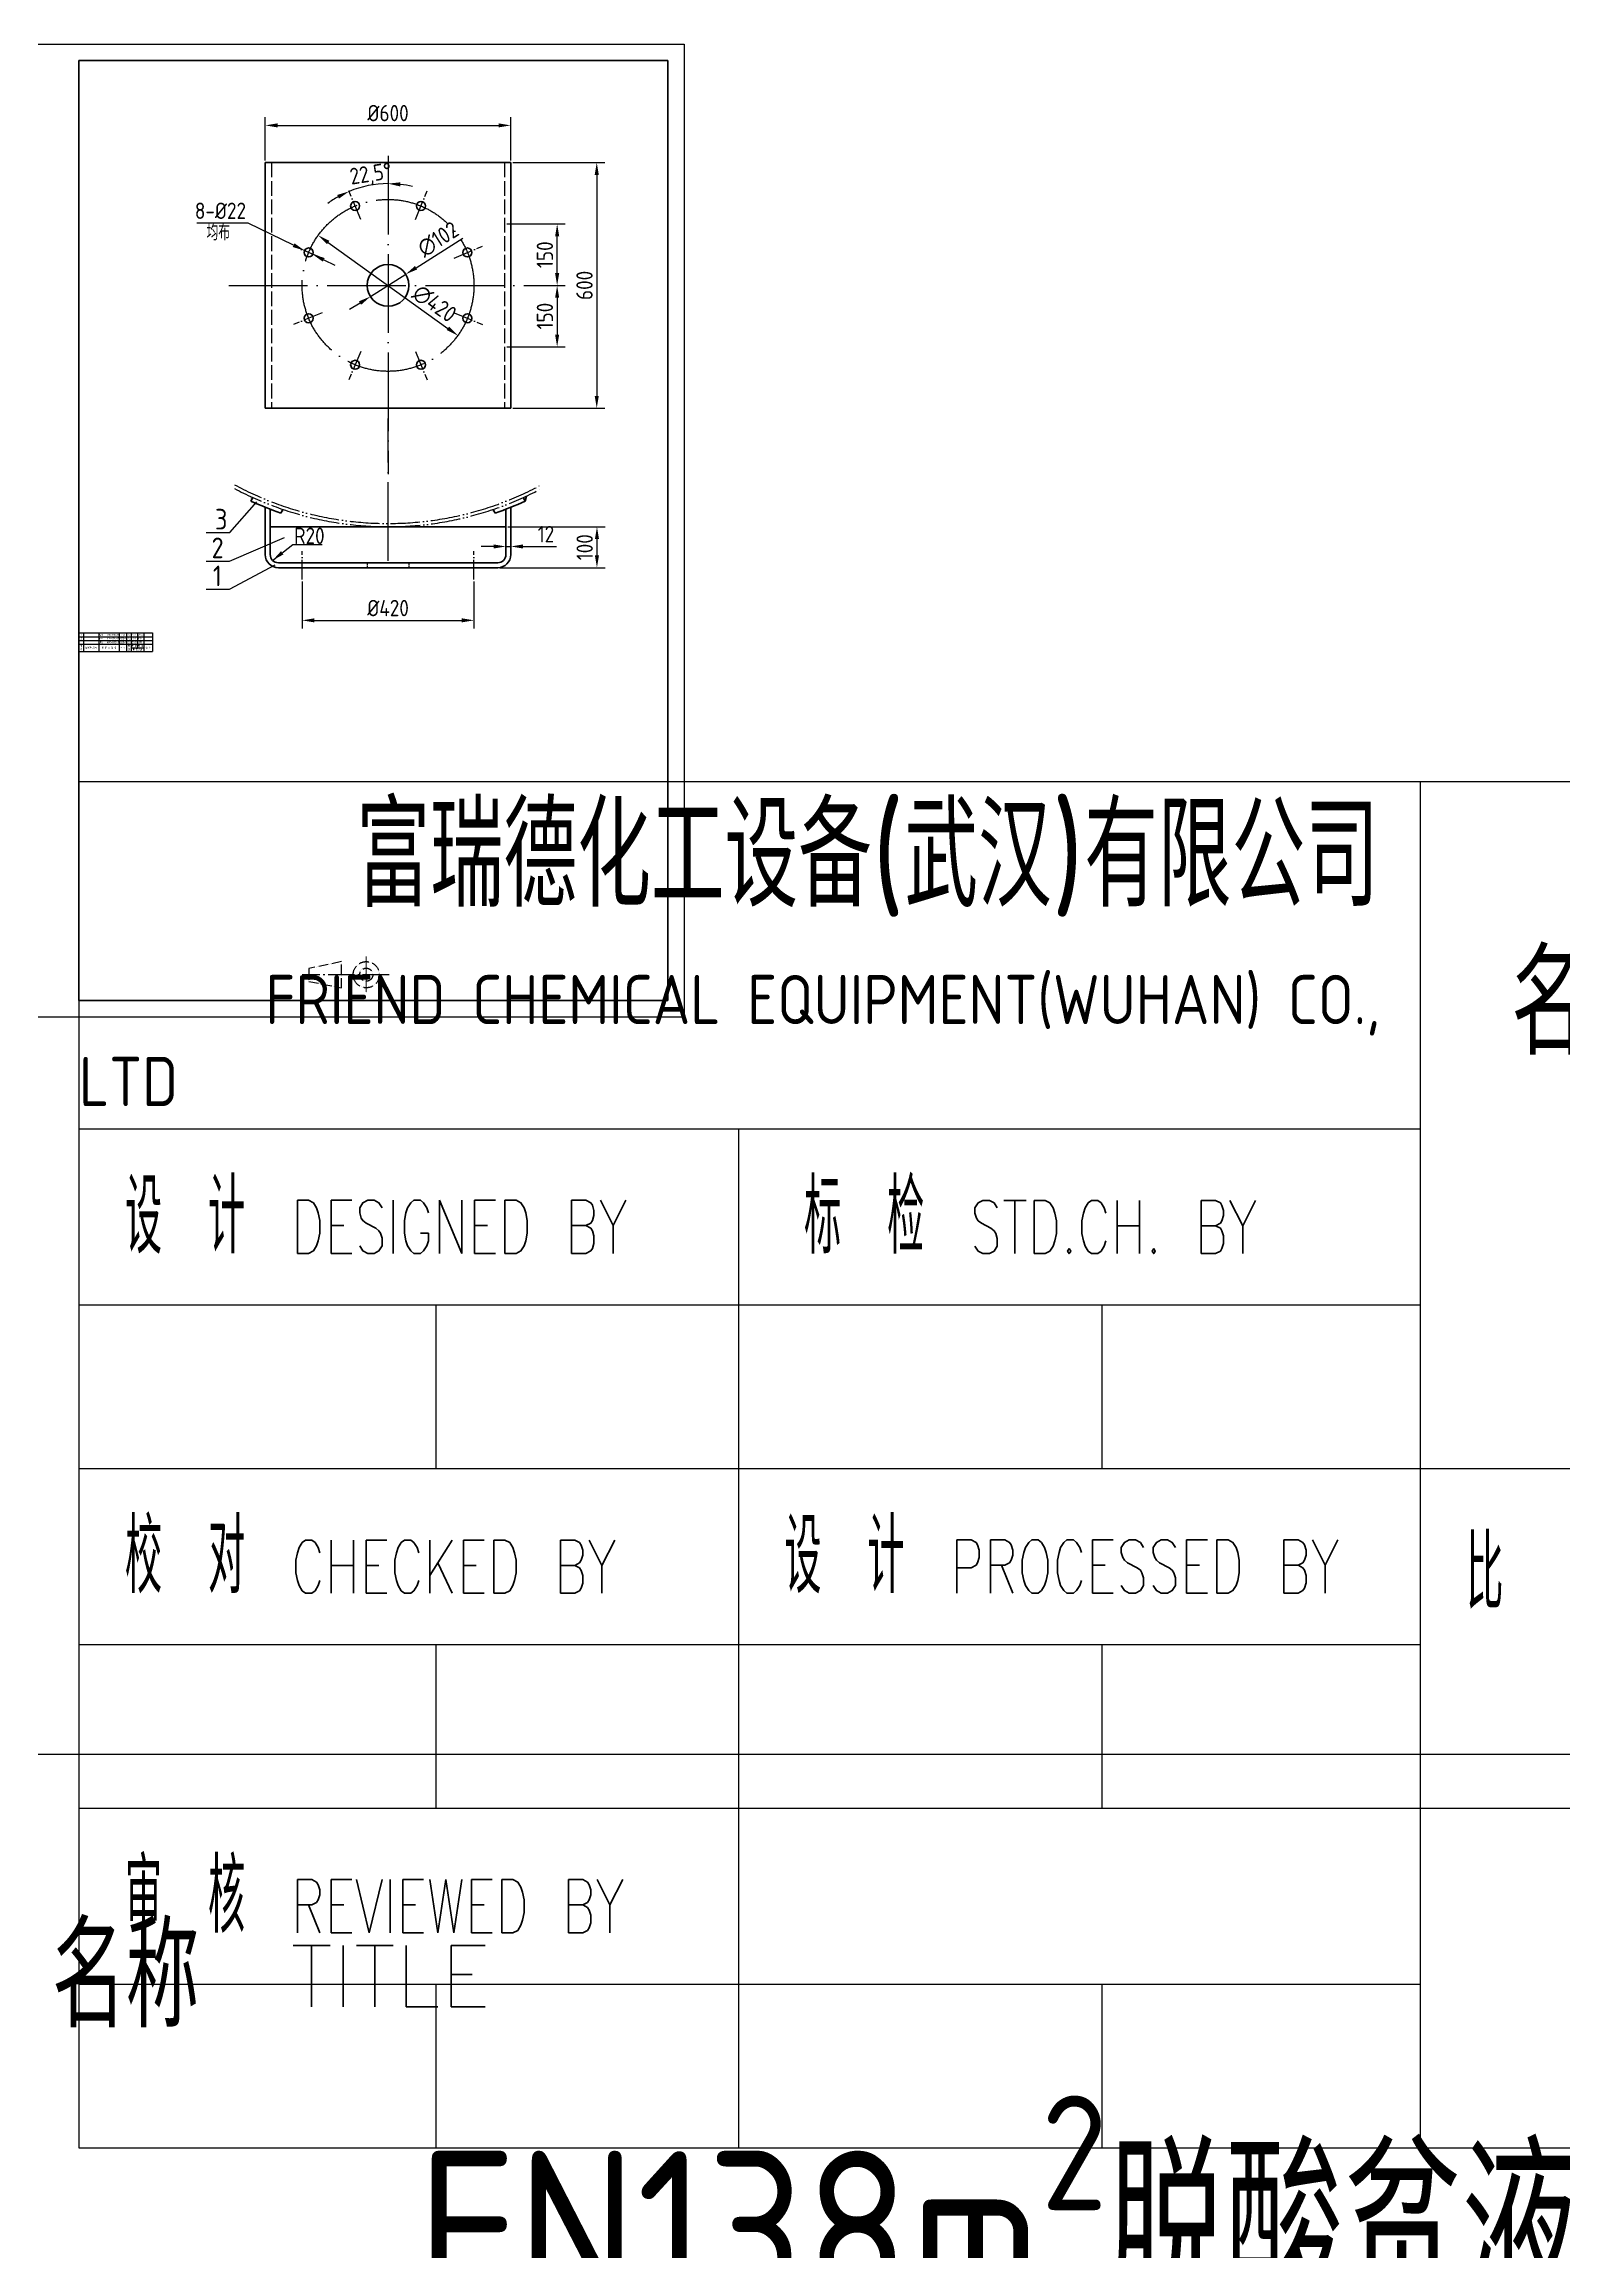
# Model space of a CAD drawing. Header units: millimetres. Extents: x 6220 to 53600, y -8031 to 13822.
# Drawn here: x 25164 to 28878, y -4335 to 1058 of the extents above; entities that cross this region are included whole.
import ezdxf

# ---------------------------------------------------------------- set-up
doc = ezdxf.new("R2010")
doc.units = ezdxf.units.MM
for name, pattern in [('ACAD_ISO02W100', [15, 12, -3]), ('ACAD_ISO04W100', [30, 24, -3, 0, -3]), ('ACAD_ISO05W100', [33, 24, -3, 0, -3, 0, -3])]:
    doc.linetypes.add(name, pattern=pattern)
for name, color, linetype in [('2', 3, 'Continuous'), ('双点画线', 7, 'ACAD_ISO05W100'), ('填充线', 2, 'Continuous'), ('标注线', 1, 'Continuous'), ('虚线', 3, 'ACAD_ISO02W100'), ('轴线', 5, 'ACAD_ISO04W100')]:
    doc.layers.add(name, color=color, linetype=linetype)
for name, color, linetype, lineweight in [('中心线', 2, 'ACAD_ISO02W100', 20), ('粗线', 7, 'Continuous', 40), ('轮廓线', 7, 'Continuous', 40)]:
    doc.layers.add(name, color=color, linetype=linetype, lineweight=lineweight)
doc.styles.add('GB', font='gbenor.shx', dxfattribs={"bigfont": 'gbcbig.shx'})
doc.styles.get("Standard").update_dxf_attribs({"font": 'txt', "bigfont": 'gbcbig.shx'})
doc.styles.add('工程字', font='gbenor.shx', dxfattribs={"bigfont": 'gbcbig.shx'})
doc.dimstyles.new('ISO-25', dxfattribs={"dimtxt": 40, "dimasz": 30, "dimexe": 20, "dimexo": 5, "dimgap": 10, "dimtad": 1, "dimtxsty": 'GB', "dimcen": 2.5, "dimadec": 0, "dimazin": 0, "dimtfac": 1, "dimtmove": 0, "dimatfit": 0, "dimfxl": 0, "dimarcsym": 0})

# ---------------------------------------------------------------- blocks, each defined once
blk = doc.blocks.new('*T25')
at = {"layer": '2', "color": 0, "lineweight": -2}
for p, q in [((0, 0), (871.9, 0)), ((0, 0), (0, -347.4)), ((871.9, 0), (1611.6, 0)), ((1611.6, 0), (2499.6, 0)), ((2499.6, 0), (3278.3, 0)), ((3278.3, 0), (4855.8, 0)), ((3278.3, 0), (3278.3, -347.4)), ((4855.8, 0), (6133.8, 0)), ((6133.8, 0), (6972.7, 0)), ((6972.7, 0), (8156.2, 0)), ((8156.2, 0), (8985.6, 0)), ((8985.6, 0), (8985.6, -347.4)), ((0, -347.4), (0, -597.6)), ((3278.3, -347.4), (3278.3, -597.6)), ((8985.6, -347.4), (8985.6, -597.6)), ((0, -597.6), (0, -847.8)), ((3278.3, -597.6), (3278.3, -847.8)), ((8985.6, -597.6), (8985.6, -847.8)), ((0, -847.8), (871.9, -847.8)), ((0, -847.8), (0, -1277.9)), ((871.9, -847.8), (1611.6, -847.8)), ((1611.6, -847.8), (2499.6, -847.8)), ((1611.6, -847.8), (1611.6, -1277.9)), ((2499.6, -847.8), (3278.3, -847.8)), ((3278.3, -847.8), (3278.3, -1277.9)), ((8985.6, -847.8), (8985.6, -1277.9)), ((0, -1277.9), (871.9, -1277.9)), ((0, -1277.9), (0, -1677.5)), ((871.9, -1277.9), (1611.6, -1277.9)), ((871.9, -1277.9), (871.9, -1677.5)), ((1611.6, -1277.9), (2499.6, -1277.9)), ((1611.6, -1277.9), (1611.6, -1677.5)), ((2499.6, -1277.9), (3278.3, -1277.9)), ((2499.6, -1277.9), (2499.6, -1677.5)), ((3278.3, -1277.9), (3278.3, -1677.5)), ((8985.6, -1277.9), (8985.6, -1677.5)), ((0, -1677.5), (871.9, -1677.5)), ((0, -1677.5), (0, -2107.6)), ((871.9, -1677.5), (1611.6, -1677.5)), ((1611.6, -1677.5), (2499.6, -1677.5)), ((1611.6, -1677.5), (1611.6, -2107.6)), ((2499.6, -1677.5), (3278.3, -1677.5)), ((3278.3, -1677.5), (4855.8, -1677.5)), ((3278.3, -1677.5), (3278.3, -2107.6)), ((4855.8, -1677.5), (6133.8, -1677.5)), ((4855.8, -1677.5), (4855.8, -2107.6)), ((6133.8, -1677.5), (6972.7, -1677.5)), ((6972.7, -1677.5), (8156.2, -1677.5)), ((6972.7, -1677.5), (6972.7, -2107.6)), ((8156.2, -1677.5), (8985.6, -1677.5)), ((8985.6, -1677.5), (8985.6, -2107.6)), ((0, -2107.6), (871.9, -2107.6)), ((0, -2107.6), (0, -2507.2)), ((871.9, -2107.6), (1611.6, -2107.6)), ((871.9, -2107.6), (871.9, -2507.2)), ((1611.6, -2107.6), (2499.6, -2107.6)), ((1611.6, -2107.6), (1611.6, -2507.2)), ((2499.6, -2107.6), (3278.3, -2107.6)), ((2499.6, -2107.6), (2499.6, -2507.2)), ((3278.3, -2107.6), (3278.3, -2507.2)), ((4855.8, -2107.6), (4855.8, -2507.2)), ((6972.7, -2107.6), (6972.7, -2507.2)), ((8985.6, -2107.6), (8985.6, -2507.2)), ((0, -2507.2), (871.9, -2507.2)), ((0, -2507.2), (0, -2937.4)), ((871.9, -2507.2), (1611.6, -2507.2)), ((1611.6, -2507.2), (2499.6, -2507.2)), ((1611.6, -2507.2), (1611.6, -2937.4)), ((2499.6, -2507.2), (3278.3, -2507.2)), ((3278.3, -2507.2), (4855.8, -2507.2)), ((3278.3, -2507.2), (3278.3, -2937.4)), ((4855.8, -2507.2), (6133.8, -2507.2)), ((4855.8, -2507.2), (4855.8, -2937.4)), ((6133.8, -2507.2), (6972.7, -2507.2)), ((6972.7, -2507.2), (8156.2, -2507.2)), ((8156.2, -2507.2), (8985.6, -2507.2)), ((8156.2, -2507.2), (8156.2, -2937.4)), ((8985.6, -2507.2), (8985.6, -2937.4)), ((0, -2937.4), (871.9, -2937.4)), ((0, -2937.4), (0, -3337)), ((871.9, -2937.4), (1611.6, -2937.4)), ((871.9, -2937.4), (871.9, -3337)), ((1611.6, -2937.4), (2499.6, -2937.4)), ((1611.6, -2937.4), (1611.6, -3337)), ((2499.6, -2937.4), (3278.3, -2937.4)), ((2499.6, -2937.4), (2499.6, -3337)), ((3278.3, -2937.4), (3278.3, -3337)), ((4855.8, -2937.4), (4855.8, -3337)), ((8156.2, -2937.4), (8156.2, -3337)), ((8985.6, -2937.4), (8985.6, -3337)), ((0, -3337), (871.9, -3337)), ((871.9, -3337), (1611.6, -3337)), ((1611.6, -3337), (2499.6, -3337)), ((2499.6, -3337), (3278.3, -3337)), ((3278.3, -3337), (4855.8, -3337)), ((4855.8, -3337), (6133.8, -3337)), ((6133.8, -3337), (6972.7, -3337)), ((6972.7, -3337), (8156.2, -3337)), ((8156.2, -3337), (8985.6, -3337))]:
    blk.add_line(p, q, dxfattribs=at)
at = {"layer": '2', "color": 0, "insert": (0.1, -423.9), "char_height": 250, "width": 3278.163, "attachment_point": 4, "style": '工程字'}
blk.add_mtext('     富瑞德化工设备(武汉)有限公司\\P{\\H0.48x;       FRIEND CHEMICAL EQUIPMENT(WUHAN) CO., LTD}', dxfattribs=at)
at = {"layer": '2', "color": 0}
for s, insert, char_height, width, attachment_point in [('\\A1; \\P 名称 {\\H0.6x;TITLE\\P}     {\\Fgbenor|c0;\\H1.6x;FN138m\\H0.7x;\\S2^ ;\\Ftxt,gbcbig|c134;\\H1.429x;脱酸贫液冷却器}', (3278.3, -0.1), 250, 5707.247, 1), ('{\\W0.7; 设 计 \\H0.7222x;DESIGNED BY}', (0.1, -1062.9), 180, 1611.518, 4), (' {\\W0.7;标 检 \\H0.7222x;STD.CH. BY}', (1611.7, -1062.9), 180, 1666.524, 4), ('{\\W0.7; 校 对 \\H0.7222x;CHECKED BY}', (0.1, -1892.6), 180, 1611.518, 4), ('{\\W0.7; 设 计 \\H0.7222x;PROCESSED BY}', (1611.7, -1892.6), 180, 1666.524, 4), ('{\\W0.7; 比  例 \\H0.7222x;SCALE\\P\\H1.538x;     1:8}', (3278.3, -2092.4), 180, 1577.4, 4), ('{\\W0.7; 材  料 \\H0.7222x;MATERLAL\\P\\H1.538x;\\W1;    按图}', (4855.9, -2092.4), 180, 2116.736, 4), ('{\\W0.7; 重  量 \\H0.7222x;WEIGHT  (kg)\\P\\H1.538x;    6102.3 Kg}', (6972.7, -2092.4), 180, 2012.871, 4), ('{\\H0.2778x; }版\\P{\\H0.7222x;  REV.\\P   A}', (8156.3, -2922.1), 180, 829.291, 4), ('{\\W0.7; 审 核 \\H0.7222x;REVIEWED BY}', (0.1, -2722.3), 180, 1611.518, 4), (' {\\W0.7;代  号 \\H0.7222x;DRAWING NO.\\P\\H1.538x;\\W1;     \\W0.7;FCE2007-01}', (4855.9, -2922.1), 180, 3300.317, 4)]:
    blk.add_mtext(s, dxfattribs=dict(at, insert=insert, char_height=char_height, width=width, attachment_point=attachment_point))
blk = doc.blocks.new('*D90')
at = {"layer": 'Defpoints', "color": 0}
for p in [(26304.6, 859.8), (25704.6, 768.9), (26304.6, 768.9)]:
    blk.add_point(p, dxfattribs=at)
at = {"layer": '标注线', "color": 0, "lineweight": -2}
for p, q in [((25704.6, 773.9), (25704.6, 879.8)), ((26304.6, 773.9), (26304.6, 879.8)), ((25734.6, 859.8), (26274.6, 859.8))]:
    blk.add_line(p, q, dxfattribs=at)
at = {"layer": '标注线', "color": 0}
for points in [[(25734.6, 864.8), (25734.6, 854.8), (25704.6, 859.8)], [(26274.6, 864.8), (26274.6, 854.8), (26304.6, 859.8)]]:
    blk.add_solid(points, dxfattribs=at)
at = {"layer": '标注线', "color": 0, "insert": (26004.6, 889.8), "char_height": 40, "attachment_point": 5, "style": 'GB'}
blk.add_mtext('%%c600', dxfattribs=at)
blk = doc.blocks.new('*D91')
at = {"layer": 'Defpoints', "color": 0}
for p in [(26289.6, 618.9), (26417.9, 618.9), (26341.4, 468.9)]:
    blk.add_point(p, dxfattribs=at)
at = {"layer": '标注线', "color": 0, "lineweight": -2}
for p, q in [((26294.6, 618.9), (26437.9, 618.9)), ((26417.9, 498.9), (26417.9, 588.9)), ((26346.4, 468.9), (26437.9, 468.9))]:
    blk.add_line(p, q, dxfattribs=at)
at = {"layer": '标注线', "color": 0}
for points in [[(26412.9, 588.9), (26422.9, 588.9), (26417.9, 618.9)], [(26412.9, 498.9), (26422.9, 498.9), (26417.9, 468.9)]]:
    blk.add_solid(points, dxfattribs=at)
at = {"layer": '标注线', "color": 0, "insert": (26387.9, 543.9), "char_height": 40, "attachment_point": 5, "rotation": 90, "style": 'GB'}
blk.add_mtext('150', dxfattribs=at)
blk = doc.blocks.new('*D89')
at = {"layer": 'Defpoints', "color": 0}
for p in [(26341.4, 468.9), (26289.6, 318.9), (26417.9, 318.9)]:
    blk.add_point(p, dxfattribs=at)
at = {"layer": '标注线', "color": 0, "lineweight": -2}
for p, q in [((26346.4, 468.9), (26437.9, 468.9)), ((26417.9, 438.9), (26417.9, 348.9)), ((26294.6, 318.9), (26437.9, 318.9))]:
    blk.add_line(p, q, dxfattribs=at)
at = {"layer": '标注线', "color": 0}
for points in [[(26412.9, 438.9), (26422.9, 438.9), (26417.9, 468.9)], [(26412.9, 348.9), (26422.9, 348.9), (26417.9, 318.9)]]:
    blk.add_solid(points, dxfattribs=at)
at = {"layer": '标注线', "color": 0, "insert": (26387.9, 393.9), "char_height": 40, "attachment_point": 5, "rotation": 90, "style": 'GB'}
blk.add_mtext('150', dxfattribs=at)
blk = doc.blocks.new('*D92')
at = {"layer": 'Defpoints', "color": 0}
for p in [(26304.6, 768.9), (26304.6, 168.9), (26514.7, 168.9)]:
    blk.add_point(p, dxfattribs=at)
at = {"layer": '标注线', "color": 0, "lineweight": -2}
for p, q in [((26309.6, 768.9), (26534.7, 768.9)), ((26514.7, 738.9), (26514.7, 198.9)), ((26309.6, 168.9), (26534.7, 168.9))]:
    blk.add_line(p, q, dxfattribs=at)
at = {"layer": '标注线', "color": 0}
for points in [[(26509.7, 738.9), (26519.7, 738.9), (26514.7, 768.9)], [(26509.7, 198.9), (26519.7, 198.9), (26514.7, 168.9)]]:
    blk.add_solid(points, dxfattribs=at)
at = {"layer": '标注线', "color": 0, "insert": (26484.7, 468.9), "char_height": 40, "attachment_point": 5, "rotation": 90, "style": 'GB'}
blk.add_mtext('600', dxfattribs=at)
blk = doc.blocks.new('*D93')
at = {"layer": 'Defpoints', "color": 0}
for p in [(25834, 591.3), (26175.2, 346.5)]:
    blk.add_point(p, dxfattribs=at)
at = {"layer": '标注线', "color": 0, "lineweight": -2}
blk.add_line((25858.4, 573.9), (26150.9, 364), dxfattribs=at)
at = {"layer": '标注线', "color": 0}
for points in [[(25861.3, 577.9), (25855.4, 569.8), (25834, 591.3)], [(26153.8, 368.1), (26147.9, 359.9), (26175.2, 346.5)]]:
    blk.add_solid(points, dxfattribs=at)
at = {"layer": '标注线', "color": 0, "insert": (26118.1, 424.4), "char_height": 40, "attachment_point": 5, "rotation": 324.3409, "style": 'GB'}
blk.add_mtext('∅420', dxfattribs=at)
blk = doc.blocks.new('*D94')
at = {"layer": 'Defpoints', "color": 0}
for p in [(26047.7, 496.1), (25961.5, 441.7)]:
    blk.add_point(p, dxfattribs=at)
at = {"layer": '标注线', "color": 0, "lineweight": -2}
for p, q in [((26073.1, 512.1), (26187.6, 584.3)), ((25961.5, 441.7), (26047.7, 496.1)), ((25936.1, 425.7), (25910.7, 409.7))]:
    blk.add_line(p, q, dxfattribs=at)
at = {"layer": '标注线', "color": 0}
for points in [[(26070.5, 516.3), (26075.8, 507.9), (26047.7, 496.1)], [(25933.4, 430), (25938.7, 421.5), (25961.5, 441.7)]]:
    blk.add_solid(points, dxfattribs=at)
at = {"layer": '标注线', "color": 0, "insert": (26127.1, 581.6), "char_height": 40, "attachment_point": 5, "rotation": 32.2264, "style": 'GB'}
blk.add_mtext('∅102', dxfattribs=at)
blk = doc.blocks.new('*D95')
at = {"layer": 'Defpoints', "color": 0}
for p in [(25800.7, 554.1), (25820.5, 544.5)]:
    blk.add_point(p, dxfattribs=at)
at = {"layer": '标注线', "color": 0, "lineweight": -2}
for p, q in [((25662.7, 621.2), (25537.4, 621.2)), ((25773.7, 567.2), (25662.7, 621.2)), ((25820.5, 544.5), (25800.7, 554.1)), ((25847.5, 531.4), (25874.4, 518.2))]:
    blk.add_line(p, q, dxfattribs=at)
at = {"layer": '标注线', "color": 0}
for points in [[(25775.9, 571.7), (25771.5, 562.7), (25800.7, 554.1)], [(25849.6, 535.9), (25845.3, 526.9), (25820.5, 544.5)]]:
    blk.add_solid(points, dxfattribs=at)
at = {"layer": '标注线', "color": 0, "insert": (25595, 651.2), "char_height": 40, "attachment_point": 5, "style": 'GB'}
blk.add_mtext('8-%%c22', dxfattribs=at)
blk = doc.blocks.new('*D97')
at = {"layer": 'Defpoints', "color": 0}
for p in [(26292.6, -168.8), (26304.6, -168.8), (26304.6, -168.8)]:
    blk.add_point(p, dxfattribs=at)
at = {"layer": '标注线', "color": 0, "lineweight": -2}
for p, q in [((26292.6, -163.8), (26292.6, -148.8)), ((26304.6, -163.8), (26304.6, -148.8)), ((26262.6, -168.8), (26232.6, -168.8)), ((26292.6, -168.8), (26304.6, -168.8)), ((26334.6, -168.8), (26416.6, -168.8))]:
    blk.add_line(p, q, dxfattribs=at)
at = {"layer": '标注线', "color": 0}
for points in [[(26262.6, -163.8), (26262.6, -173.8), (26292.6, -168.8)], [(26334.6, -163.8), (26334.6, -173.8), (26304.6, -168.8)]]:
    blk.add_solid(points, dxfattribs=at)
at = {"layer": '标注线', "color": 0, "insert": (26390.6, -138.8), "char_height": 40, "attachment_point": 5, "style": 'GB'}
blk.add_mtext('12', dxfattribs=at)
blk = doc.blocks.new('*D98')
at = {"layer": 'Defpoints', "color": 0}
for p in [(26292.6, -120.7), (26272.6, -220.7), (26515.2, -220.7)]:
    blk.add_point(p, dxfattribs=at)
at = {"layer": '标注线', "color": 0, "lineweight": -2}
for p, q in [((26297.6, -120.7), (26535.2, -120.7)), ((26515.2, -150.7), (26515.2, -190.7)), ((26277.6, -220.7), (26535.2, -220.7))]:
    blk.add_line(p, q, dxfattribs=at)
at = {"layer": '标注线', "color": 0}
for points in [[(26510.2, -150.7), (26520.2, -150.7), (26515.2, -120.7)], [(26510.2, -190.7), (26520.2, -190.7), (26515.2, -220.7)]]:
    blk.add_solid(points, dxfattribs=at)
at = {"layer": '标注线', "color": 0, "insert": (26485.2, -170.7), "char_height": 40, "attachment_point": 5, "rotation": 90, "style": 'GB'}
blk.add_mtext('100', dxfattribs=at)
blk = doc.blocks.new('*D99')
at = {"layer": 'Defpoints', "color": 0}
for p in [(25794.6, -249.7), (26214.6, -249.7), (26214.6, -349.3)]:
    blk.add_point(p, dxfattribs=at)
at = {"layer": '标注线', "color": 0, "lineweight": -2}
for p, q in [((25794.6, -254.7), (25794.6, -369.3)), ((26214.6, -254.7), (26214.6, -369.3)), ((25824.6, -349.3), (26184.6, -349.3))]:
    blk.add_line(p, q, dxfattribs=at)
at = {"layer": '标注线', "color": 0}
for points in [[(25824.6, -344.3), (25824.6, -354.3), (25794.6, -349.3)], [(26184.6, -344.3), (26184.6, -354.3), (26214.6, -349.3)]]:
    blk.add_solid(points, dxfattribs=at)
at = {"layer": '标注线', "color": 0, "insert": (26004.6, -319.3), "char_height": 40, "attachment_point": 5, "style": 'GB'}
blk.add_mtext('%%C420', dxfattribs=at)
blk = doc.blocks.new('*D100')
at = {"layer": 'Defpoints', "color": 0}
for p in [(26004.6, 785.2), (25940.3, 709), (25909, 699.7), (25937.8, 630.3), (26004.6, 7.5)]:
    blk.add_point(p, dxfattribs=at)
at = {"layer": '标注线', "color": 0, "lineweight": -2}
for start, end in [(90, 112.5), (76.1604, 83.0802), (119.4198, 126.3396)]:
    blk.add_arc((26004.6, 468.9), 248.6, start, end, dxfattribs=at)
at = {"layer": '标注线', "color": 0}
for points in [[(26034.2, 710.7), (26034.8, 720.7), (26004.6, 717.5)], [(25880.3, 689.9), (25884.7, 680.9), (25909.5, 698.6)]]:
    blk.add_solid(points, dxfattribs=at)
at = {"layer": '标注线', "color": 0, "insert": (25962.9, 737.8), "char_height": 40, "attachment_point": 5, "rotation": 8.8185, "style": 'GB'}
blk.add_mtext('22,5°', dxfattribs=at)
blk = doc.blocks.new('*T101')
at = {"layer": '2', "color": 0, "lineweight": -2}
for p, q in [((0, 0), (11.2, 0)), ((0, 0), (0, -9.2)), ((11.2, 0), (48.4, 0)), ((11.2, 0), (11.2, -9.2)), ((48.4, 0), (98.4, 0)), ((48.4, 0), (48.4, -9.2)), ((98.4, 0), (116.5, 0)), ((98.4, 0), (98.4, -9.2)), ((116.5, 0), (127.7, 0)), ((116.5, 0), (116.5, -9.2)), ((127.7, 0), (143, 0)), ((127.7, 0), (127.7, -9.2)), ((143, 0), (158.2, 0)), ((143, 0), (143, -9.2)), ((158.2, 0), (179.9, 0)), ((158.2, 0), (158.2, -9.2)), ((179.9, 0), (179.9, -9.2)), ((0, -9.2), (11.2, -9.2)), ((0, -9.2), (0, -18.4)), ((0, -18.4), (11.2, -18.4)), ((0, -18.4), (0, -27.4)), ((0, -27.4), (11.2, -27.4)), ((0, -27.4), (0, -36.4)), ((0, -36.4), (0, -45.4)), ((0, -45.4), (11.2, -45.4)), ((11.2, -9.2), (48.4, -9.2)), ((11.2, -9.2), (11.2, -18.4)), ((11.2, -18.4), (48.4, -18.4)), ((11.2, -18.4), (11.2, -27.4)), ((11.2, -27.4), (48.4, -27.4)), ((11.2, -27.4), (11.2, -36.4)), ((11.2, -36.4), (11.2, -45.4)), ((11.2, -45.4), (48.4, -45.4)), ((48.4, -9.2), (98.4, -9.2)), ((48.4, -9.2), (48.4, -18.4)), ((48.4, -18.4), (98.4, -18.4)), ((48.4, -18.4), (48.4, -27.4)), ((48.4, -27.4), (98.4, -27.4)), ((48.4, -27.4), (48.4, -36.4)), ((48.4, -36.4), (48.4, -45.4)), ((48.4, -45.4), (98.4, -45.4)), ((98.4, -9.2), (116.5, -9.2)), ((98.4, -9.2), (98.4, -18.4)), ((98.4, -18.4), (116.5, -18.4)), ((98.4, -18.4), (98.4, -27.4)), ((98.4, -27.4), (116.5, -27.4)), ((98.4, -27.4), (98.4, -36.4)), ((98.4, -36.4), (98.4, -45.4)), ((98.4, -45.4), (116.5, -45.4)), ((116.5, -9.2), (127.7, -9.2)), ((116.5, -9.2), (116.5, -18.4)), ((116.5, -18.4), (127.7, -18.4)), ((116.5, -18.4), (116.5, -27.4)), ((116.5, -27.4), (127.7, -27.4)), ((116.5, -27.4), (116.5, -36.4)), ((116.5, -36.4), (116.5, -45.4)), ((116.5, -45.4), (127.7, -45.4)), ((127.7, -9.2), (143, -9.2)), ((127.7, -9.2), (127.7, -18.4)), ((127.7, -18.4), (143, -18.4)), ((127.7, -18.4), (127.7, -27.4)), ((127.7, -27.4), (143, -27.4)), ((127.7, -27.4), (127.7, -36.4)), ((127.7, -36.4), (143, -36.4)), ((127.7, -36.4), (127.7, -45.4)), ((127.7, -45.4), (143, -45.4)), ((143, -9.2), (158.2, -9.2)), ((143, -9.2), (143, -18.4)), ((143, -18.4), (158.2, -18.4)), ((143, -18.4), (143, -27.4)), ((143, -27.4), (158.2, -27.4)), ((143, -27.4), (143, -36.4)), ((143, -36.4), (158.2, -36.4)), ((143, -45.4), (158.2, -45.4)), ((158.2, -9.2), (179.9, -9.2)), ((158.2, -9.2), (158.2, -18.4)), ((158.2, -18.4), (179.9, -18.4)), ((158.2, -18.4), (158.2, -27.4)), ((158.2, -27.4), (179.9, -27.4)), ((158.2, -27.4), (158.2, -36.4)), ((158.2, -36.4), (158.2, -45.4)), ((158.2, -45.4), (179.9, -45.4)), ((179.9, -9.2), (179.9, -18.4)), ((179.9, -18.4), (179.9, -27.4)), ((179.9, -27.4), (179.9, -36.4)), ((179.9, -36.4), (179.9, -45.4))]:
    blk.add_line(p, q, dxfattribs=at)
at = {"layer": '2', "color": 0, "char_height": 4.5, "style": 'GB'}
for s, insert, width, attachment_point in [('件\\P号', (5.6, -36.4), 8.23, 5), ('3', (5.6, -4.6), 8.23, 5), ('2', (5.6, -13.8), 8.23, 5), ('1', (5.6, -22.9), 8.23, 5), ('图号或标准号', (29.8, -36.4), 34.172, 5), ('腹板   700{\\Fgbenor|c0;×100×10}', (49.9, -4.6), 46.962, 4), ('钢板   575{\\Fgbenor|c0;×85×12}', (49.9, -13.8), 46.962, 4), ('腹板   600{\\Fgbenor|c0;×895×12}', (49.9, -22.9), 46.962, 4), ('名 称 及 规 格', (73.4, -36.4), 46.962, 5), ('{\\W0.8;Q235-A}', (107.4, -13.8), 15.131, 5), ('{\\W0.8;Q235-A}', (107.4, -22.9), 15.131, 5), ('316L', (107.4, -4.6), 15.131, 5), ('材 料', (107.4, -36.4), 15.131, 5), ('数量', (122.1, -36.4), 8.23, 5), ('4', (122.1, -4.6), 8.23, 5), ('4', (122.1, -13.8), 8.23, 5), ('2', (122.1, -22.9), 8.23, 5), ('50.5', (135.3, -22.9), 12.227, 5), ('单 重', (135.3, -31.9), 12.227, 5), ('4.6', (135.3, -13.8), 12.227, 5), ('5.6', (135.3, -4.6), 12.227, 5), ('重 量(Kg)', (143, -40.9), 27.455, 5), ('22.4', (150.6, -4.6), 12.227, 5), ('总 重', (150.6, -31.9), 12.227, 5), ('18.4', (150.6, -13.8), 12.227, 5), ('101', (150.6, -22.9), 12.227, 5), ('备 注', (169, -36.4), 18.707, 5)]:
    blk.add_mtext(s, dxfattribs=dict(at, insert=insert, width=width, attachment_point=attachment_point))
blk = doc.blocks.new('*T105')
at = {"layer": '2', "color": 0, "lineweight": -2}
for p, q in [((0, 0), (871.9, 0)), ((0, 0), (0, -347.4)), ((871.9, 0), (1611.6, 0)), ((1611.6, 0), (2499.6, 0)), ((2499.6, 0), (3278.3, 0)), ((3278.3, 0), (4855.8, 0)), ((3278.3, 0), (3278.3, -347.4)), ((4855.8, 0), (6133.8, 0)), ((6133.8, 0), (6972.7, 0)), ((6972.7, 0), (8156.2, 0)), ((8156.2, 0), (8985.6, 0)), ((8985.6, 0), (8985.6, -347.4)), ((0, -347.4), (0, -597.6)), ((3278.3, -347.4), (3278.3, -597.6)), ((8985.6, -347.4), (8985.6, -597.6)), ((0, -597.6), (0, -847.8)), ((3278.3, -597.6), (3278.3, -847.8)), ((8985.6, -597.6), (8985.6, -847.8)), ((0, -847.8), (871.9, -847.8)), ((0, -847.8), (0, -1277.9)), ((871.9, -847.8), (1611.6, -847.8)), ((1611.6, -847.8), (2499.6, -847.8)), ((1611.6, -847.8), (1611.6, -1277.9)), ((2499.6, -847.8), (3278.3, -847.8)), ((3278.3, -847.8), (3278.3, -1277.9)), ((8985.6, -847.8), (8985.6, -1277.9)), ((0, -1277.9), (871.9, -1277.9)), ((0, -1277.9), (0, -1677.5)), ((871.9, -1277.9), (1611.6, -1277.9)), ((871.9, -1277.9), (871.9, -1677.5)), ((1611.6, -1277.9), (2499.6, -1277.9)), ((1611.6, -1277.9), (1611.6, -1677.5)), ((2499.6, -1277.9), (3278.3, -1277.9)), ((2499.6, -1277.9), (2499.6, -1677.5)), ((3278.3, -1277.9), (3278.3, -1677.5)), ((8985.6, -1277.9), (8985.6, -1677.5)), ((0, -1677.5), (871.9, -1677.5)), ((0, -1677.5), (0, -2107.6)), ((871.9, -1677.5), (1611.6, -1677.5)), ((1611.6, -1677.5), (2499.6, -1677.5)), ((1611.6, -1677.5), (1611.6, -2107.6)), ((2499.6, -1677.5), (3278.3, -1677.5)), ((3278.3, -1677.5), (4855.8, -1677.5)), ((3278.3, -1677.5), (3278.3, -2107.6)), ((4855.8, -1677.5), (6133.8, -1677.5)), ((4855.8, -1677.5), (4855.8, -2107.6)), ((6133.8, -1677.5), (6972.7, -1677.5)), ((6972.7, -1677.5), (8156.2, -1677.5)), ((6972.7, -1677.5), (6972.7, -2107.6)), ((8156.2, -1677.5), (8985.6, -1677.5)), ((8985.6, -1677.5), (8985.6, -2107.6)), ((0, -2107.6), (871.9, -2107.6)), ((0, -2107.6), (0, -2507.2)), ((871.9, -2107.6), (1611.6, -2107.6)), ((871.9, -2107.6), (871.9, -2507.2)), ((1611.6, -2107.6), (2499.6, -2107.6)), ((1611.6, -2107.6), (1611.6, -2507.2)), ((2499.6, -2107.6), (3278.3, -2107.6)), ((2499.6, -2107.6), (2499.6, -2507.2)), ((3278.3, -2107.6), (3278.3, -2507.2)), ((4855.8, -2107.6), (4855.8, -2507.2)), ((6972.7, -2107.6), (6972.7, -2507.2)), ((8985.6, -2107.6), (8985.6, -2507.2)), ((0, -2507.2), (871.9, -2507.2)), ((0, -2507.2), (0, -2937.4)), ((871.9, -2507.2), (1611.6, -2507.2)), ((1611.6, -2507.2), (2499.6, -2507.2)), ((1611.6, -2507.2), (1611.6, -2937.4)), ((2499.6, -2507.2), (3278.3, -2507.2)), ((3278.3, -2507.2), (4855.8, -2507.2)), ((3278.3, -2507.2), (3278.3, -2937.4)), ((4855.8, -2507.2), (6133.8, -2507.2)), ((4855.8, -2507.2), (4855.8, -2937.4)), ((6133.8, -2507.2), (6972.7, -2507.2)), ((6972.7, -2507.2), (8156.2, -2507.2)), ((8156.2, -2507.2), (8985.6, -2507.2)), ((8156.2, -2507.2), (8156.2, -2937.4)), ((8985.6, -2507.2), (8985.6, -2937.4)), ((0, -2937.4), (871.9, -2937.4)), ((0, -2937.4), (0, -3337)), ((871.9, -2937.4), (1611.6, -2937.4)), ((871.9, -2937.4), (871.9, -3337)), ((1611.6, -2937.4), (2499.6, -2937.4)), ((1611.6, -2937.4), (1611.6, -3337)), ((2499.6, -2937.4), (3278.3, -2937.4)), ((2499.6, -2937.4), (2499.6, -3337)), ((3278.3, -2937.4), (3278.3, -3337)), ((4855.8, -2937.4), (4855.8, -3337)), ((8156.2, -2937.4), (8156.2, -3337)), ((8985.6, -2937.4), (8985.6, -3337)), ((0, -3337), (871.9, -3337)), ((871.9, -3337), (1611.6, -3337)), ((1611.6, -3337), (2499.6, -3337)), ((2499.6, -3337), (3278.3, -3337)), ((3278.3, -3337), (4855.8, -3337)), ((4855.8, -3337), (6133.8, -3337)), ((6133.8, -3337), (6972.7, -3337)), ((6972.7, -3337), (8156.2, -3337)), ((8156.2, -3337), (8985.6, -3337))]:
    blk.add_line(p, q, dxfattribs=at)
at = {"layer": '2', "color": 0, "insert": (0.1, -423.9), "char_height": 250, "width": 3278.163, "attachment_point": 4, "style": '工程字'}
blk.add_mtext('     富瑞德化工设备(武汉)有限公司\\P{\\H0.48x;       FRIEND CHEMICAL EQUIPMENT(WUHAN) CO., LTD}', dxfattribs=at)
at = {"layer": '2', "color": 0}
for s, insert, char_height, width, attachment_point in [(' \\P 名称 {\\H0.6x;TITLE\\P}        {\\H1.6x;支撑板与腹板}', (3278.3, -0.1), 250, 5707.247, 1), ('{\\W0.7; 设 计 \\H0.7222x;DESIGNED BY}', (0.1, -1062.9), 180, 1611.518, 4), (' {\\W0.7;标 检 \\H0.7222x;STD.CH. BY}', (1611.7, -1062.9), 180, 1666.524, 4), ('{\\W0.7; 校 对 \\H0.7222x;CHECKED BY}', (0.1, -1892.6), 180, 1611.518, 4), ('{\\W0.7; 设 计 \\H0.7222x;PROCESSED BY}', (1611.7, -1892.6), 180, 1666.524, 4), ('{\\W0.7; 比  例 \\H0.7222x;SCALE\\P\\H1.538x;     1:8}', (3278.3, -2092.4), 180, 1577.4, 4), ('{\\W0.7; 材  料 \\H0.7222x;MATERLAL\\P\\H1.538x;\\W1;    按图}', (4855.9, -2092.4), 180, 2116.736, 4), ('{\\W0.7; 重  量 \\H0.7222x;WEIGHT  (kg)\\P\\H1.538x;    141.8 Kg}', (6972.7, -2092.4), 180, 2012.871, 4), ('{\\H0.2778x; }版\\P{\\H0.7222x;  REV.\\P   A}', (8156.3, -2922.1), 180, 829.291, 4), ('{\\W0.7; 审 核 \\H0.7222x;REVIEWED BY}', (0.1, -2722.3), 180, 1611.518, 4), (' {\\W0.7;代  号 \\H0.7222x;DRAWING NO.\\P\\H1.538x;\\W1;     \\W0.7;FCE2007-01-1}', (4855.9, -2922.1), 180, 3300.317, 4)]:
    blk.add_mtext(s, dxfattribs=dict(at, insert=insert, char_height=char_height, width=width, attachment_point=attachment_point))

msp = doc.modelspace()

# ---------------------------------------------------------------- hatches: boundary and pattern name
at = {"layer": '粗线'}
h = msp.add_hatch(color=256, dxfattribs=at)
h.paths.add_polyline_path([(25704.427, -72.788), (25704.427, -80.181), (25699.711, -70.89, 0.00156917)])
h.paths.add_polyline_path([(25723.33, -80.052), (25716.427, -84.023), (25716.427, -77.462, 0.00227556)])
h.paths.add_polyline_path([(25755.451, -80.662), (25742.661, -86.928), (25747.273, -77.935, 0.00269412)])
h.paths.add_polyline_path([(25673.942, -48.938), (25669.374, -57.846), (25666.603, -45.564, 0.00252433)])
h = msp.add_hatch(color=256, dxfattribs=at)
h.paths.add_polyline_path([(26304.774, -72.788), (26304.774, -80.181), (26309.491, -70.89, -0.00156917)])
h.paths.add_polyline_path([(26285.871, -80.052), (26292.774, -84.023), (26292.774, -77.462, -0.00227556)])
h.paths.add_polyline_path([(26253.75, -80.662), (26266.541, -86.928), (26261.928, -77.935, -0.00269412)])
h.paths.add_polyline_path([(26335.259, -48.938), (26339.827, -57.846), (26342.598, -45.564, -0.00252433)])

# ---------------------------------------------------------------- linework, layer by layer
at = {"layer": '2'}
for p, q in [((23368.306, 1058.225), (26728.306, 1058.225)), ((26728.306, 1058.225), (26728.306, -1317.775)), ((25249.198, -1277.775), (26688.306, -1277.775)), ((25249.198, -1277.775), (26688.306, -1277.775)), ((23368.306, -1317.775), (26728.306, -1317.775))]:
    msp.add_line(p, q, dxfattribs=at)
at = {"layer": '中心线', "ltscale": 0.03}
msp.add_line((25951.172, -1170.286), (25951.172, -1257.564), dxfattribs=at)
at = {"layer": '双点画线'}
for p, q in [((25890.991, -1182.945), (25811.141, -1200.021)), ((25890.851, -1247.147), (25890.851, -1183.549)), ((25811.141, -1200.021), (25811.141, -1231.133)), ((25811.141, -1231.133), (25890.851, -1247.147))]:
    msp.add_line(p, q, dxfattribs=at)
for radius in [32, 16]:
    msp.add_circle((25951.355, -1214.945), radius, dxfattribs=at)
at = {"layer": '双点画线', "ltscale": 3}
for radius, start, end in [(792, 241.725154, 298.274846), (800, 242.032892, 297.967108)]:
    msp.add_arc((26004.601, 679.345), radius, start, end, dxfattribs=at)
at = {"layer": '填充线', "ltscale": 3.5}
for p, q in [((25795.069, -1214.73), (25838.102, -1214.73)), ((25846.102, -1214.73), (25850.102, -1214.73)), ((25930.526, -1214.73), (25934.526, -1214.73))]:
    msp.add_line(p, q, dxfattribs=at)
at = {"layer": '填充线'}
for p, q in [((25858.102, -1214.73), (25922.526, -1214.73)), ((25942.526, -1214.73), (26006.949, -1214.73)), ((25951.119, -1216.755), (25951.119, -1212.704))]:
    msp.add_line(p, q, dxfattribs=at)
at = {"layer": '标注线'}
for p, q in [((25617.671, -134.817), (25683.795, -59.672)), ((25559.97, -134.817), (25617.671, -134.817)), ((25617.444, -204.836), (25751.257, -146.609)), ((25559.743, -204.836), (25617.444, -204.836)), ((25617.444, -273.127), (25728.883, -213.691)), ((25771.819, -163.961), (25843.494, -163.961)), ((25559.743, -273.127), (25617.444, -273.127))]:
    msp.add_line(p, q, dxfattribs=at)
at = {"layer": '粗线'}
for p, q in [((25704.601, 768.925), (25704.601, 168.925)), ((25704.601, 768.925), (26304.601, 768.925)), ((26304.601, 768.925), (26304.601, 168.925)), ((25704.601, 168.925), (26304.601, 168.925)), ((25669.547, -58.109), (25674.116, -49.201)), ((26339.654, -58.109), (26335.085, -49.201)), ((26339.827, -57.846), (26342.598, -45.564)), ((25704.601, -73.051), (25704.601, -188.655)), ((25716.601, -188.655), (25716.601, -77.725)), ((25742.834, -87.191), (25747.403, -78.283)), ((26266.367, -87.191), (26261.799, -78.283)), ((26292.601, -188.655), (26292.601, -77.725)), ((26304.601, -73.051), (26304.601, -188.655)), ((25716.601, -120.655), (26292.601, -120.655)), ((25736.601, -208.655), (26272.601, -208.655)), ((25736.601, -220.655), (26272.601, -220.655))]:
    msp.add_line(p, q, dxfattribs=at)
for centre, radius in [((25924.237, 662.939), 11), ((26084.964, 662.939), 11), ((25810.586, 549.288), 11), ((26198.615, 549.288), 11), ((26004.601, 468.925), 51), ((25810.586, 388.561), 11), ((26198.615, 388.561), 11), ((25924.237, 274.91), 11), ((26084.964, 274.91), 11)]:
    msp.add_circle(centre, radius, dxfattribs=at)
for centre, radius, start, end in [((26004.601, 679.345), 810, 245.565902, 251.145336), ((26004.601, 679.345), 810, 288.854664, 294.434098), ((25736.601, -188.655), 32, 180, 270), ((25736.601, -188.655), 20, 180, 270), ((26272.601, -188.655), 20, 270, 0), ((26272.601, -188.655), 32, 270, 0)]:
    msp.add_arc(centre, radius, start, end, dxfattribs=at)
at = {"layer": '虚线', "ltscale": 3}
for p, q in [((25719.601, 768.925), (25719.601, 168.925)), ((26289.601, 768.925), (26289.601, 168.925))]:
    msp.add_line(p, q, dxfattribs=at)
at = {"layer": '虚线', "ltscale": 0.5}
for p, q in [((25953.601, -208.655), (25953.601, -220.655)), ((26055.601, -208.655), (26055.601, -220.655))]:
    msp.add_line(p, q, dxfattribs=at)
at = {"layer": '轮廓线'}
for p, q in [((25249.198, 1018.225), (25249.198, -1277.775)), ((25249.198, 1018.225), (26688.306, 1018.225)), ((26688.306, 1018.225), (26688.306, -1277.775)), ((26688.306, -1277.775), (25249.198, -1277.775))]:
    msp.add_line(p, q, dxfattribs=at)
at = {"layer": '轴线', "ltscale": 8}
for p, q in [((26004.601, 785.187), (26004.601, 7.536)), ((25615.781, 468.925), (26393.421, 468.925)), ((26004.601, -203.732), (26004.601, 143.529))]:
    msp.add_line(p, q, dxfattribs=at)
at = {"layer": '轴线', "ltscale": 2}
for p, q in [((25937.758, 630.296), (25909.022, 699.673)), ((26071.443, 630.296), (26100.18, 699.673)), ((25843.229, 535.767), (25773.852, 564.504)), ((26165.972, 535.767), (26235.349, 564.504)), ((25843.229, 402.082), (25773.852, 373.346)), ((26165.972, 402.082), (26235.349, 373.346)), ((25937.758, 307.553), (25909.022, 238.176)), ((26071.443, 307.553), (26100.18, 238.176)), ((25794.601, -249.726), (25794.601, -180.595)), ((26214.601, -249.726), (26214.601, -180.595))]:
    msp.add_line(p, q, dxfattribs=at)
at = {"layer": '轴线', "ltscale": 8}
msp.add_circle((26004.601, 468.925), 210, dxfattribs=at)

# ---------------------------------------------------------------- block references
for name, p in [('*T101', (25249.198, -380.064)), ('*T105', (25249.198, -743.337)), ('*T25', (21682.388, -3119.337))]:
    msp.add_blockref(name, p)

# ---------------------------------------------------------------- texts
at = {"layer": '标注线', "width": 156.88, "attachment_point": 1, "style": 'GB'}
for s, insert, char_height in [('均布', (25561.023, 619.045), 40), ('3', (25581.825, -77.052), 50.4), ('2', (25573.354, -147.071), 50.4), ('R20', (25774.837, -122.798), 40), ('\\pt0;1', (25576.521, -215.362), 50.4)]:
    msp.add_mtext(s, dxfattribs=dict(at, insert=insert, char_height=char_height))

# ---------------------------------------------------------------- dimensions: what is measured, and where the dimension line sits
at = {"layer": '标注线'}
for base, p1, p2, text, picture, middle in [((26304.601, 859.828), (25704.601, 768.925), (26304.601, 768.925), '%%c600', '*D90', (26004.601, 889.828)), ((26214.601, -349.335), (25794.601, -249.726), (26214.601, -249.726), '%%C420', '*D99', (26004.601, -319.335))]:
    dim = msp.add_linear_dim(base=base, p1=p1, p2=p2, text=text, dimstyle='ISO-25', dxfattribs=at)
    dim.commit()
    dim.dimension.update_dxf_attribs({"geometry": picture, "text_midpoint": middle})
dim = msp.add_angular_dim_2l(base=(25940.271, 709.006), line1=((26004.601, 785.187), (26004.601, 7.536)), line2=((25937.758, 630.296), (25909.022, 699.673)), dimstyle='ISO-25', override={"dimexe": 50, "dimgap": 1, "dimadec": 1}, dxfattribs=at)
dim.commit()
dim.dimension.update_dxf_attribs({"geometry": '*D100', "text_midpoint": (25966.497, 714.537), "dimtype": 162})
for base, p1, p2, angle, picture, middle in [((26514.705, 168.925), (26304.601, 768.925), (26304.601, 168.925), 90, '*D92', (26484.705, 468.925)), ((26417.929, 618.925), (26341.36, 468.925), (26289.601, 618.925), 90, '*D91', (26387.929, 543.925)), ((26417.929, 318.925), (26341.36, 468.925), (26289.601, 318.925), 270, '*D89', (26387.929, 393.925)), ((26515.232, -220.655), (26292.601, -120.655), (26272.601, -220.655), 90, '*D98', (26485.232, -170.655))]:
    dim = msp.add_linear_dim(base=base, p1=p1, p2=p2, angle=angle, dimstyle='ISO-25', dxfattribs=at)
    dim.commit()
    dim.dimension.update_dxf_attribs({"geometry": picture, "text_midpoint": middle})
dim = msp.add_diameter_dim_2p(p1=(25820.479, 544.479), p2=(25800.693, 554.097), text='8-%%c22', dimstyle='ISO-25', override={"dimtoh": 1}, dxfattribs=at)
dim.commit()
dim.dimension.update_dxf_attribs({"geometry": '*D95', "text_midpoint": (25595.05, 621.165), "dimtype": 163})
for p1, p2, picture, middle in [((25961.457, 441.728), (26047.744, 496.121), '*D94', (26143.055, 556.203)), ((25833.976, 591.346), (26175.226, 346.503), '*D93', (26100.616, 400.035))]:
    dim = msp.add_diameter_dim_2p(p1=p1, p2=p2, dimstyle='ISO-25', dxfattribs=at)
    dim.commit()
    dim.dimension.update_dxf_attribs({"geometry": picture, "text_midpoint": middle, "dimtype": 163})
dim = msp.add_linear_dim(base=(26304.601, -168.831), p1=(26292.601, -168.831), p2=(26304.601, -168.831), dimstyle='ISO-25', dxfattribs=at)
dim.commit()
dim.dimension.update_dxf_attribs({"geometry": '*D97', "text_midpoint": (26390.602, -138.831)})

# ---------------------------------------------------------------- leaders
msp.add_leader([(25722.458, -202.797), (25771.819, -163.961)], dimstyle='ISO-25', override={"dimgap": 10, "dimtad": 0}, dxfattribs=at)

doc.saveas('drawing.dxf')
